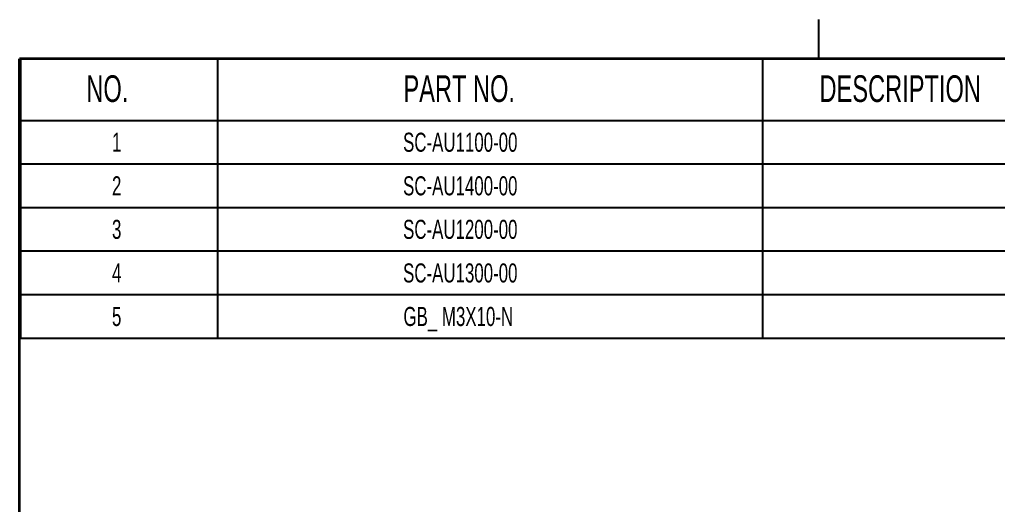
# Model space of a CAD drawing. Header units: millimetres. Extents: x 15 to 405, y 6 to 293.
# Drawn here: x 15 to 143.6, y 229.3 to 293 of the extents above; entities that cross this region are included whole.
import ezdxf

# ---------------------------------------------------------------- set-up
doc = ezdxf.new("R2010")
doc.units = ezdxf.units.MM
doc.layers.add('RAHM', color=5, linetype='Continuous')
doc.styles.add('SLDTEXTSTYLE1', font='TXT', dxfattribs={"width": 0.663})

# ---------------------------------------------------------------- blocks, each defined once
blk = doc.blocks.new('SW_TABLEANNOTATION_0')
at = {"layer": 'RAHM', "color": 0}
for p, q in [((0, 0), (0, -8.18)), ((0, 0), (25.89, 0)), ((25.89, 0), (25.89, -8.18)), ((25.89, 0), (97.5, 0)), ((97.5, 0), (97.5, -8.18)), ((97.5, 0), (145.28, 0)), ((0, -8.18), (25.89, -8.18)), ((0, -8.18), (0, -13.89)), ((25.89, -8.18), (97.5, -8.18)), ((25.89, -8.18), (25.89, -13.89)), ((97.5, -8.18), (145.28, -8.18)), ((97.5, -8.18), (97.5, -13.89)), ((0, -13.89), (0, -19.6)), ((0, -13.89), (25.89, -13.89)), ((25.89, -13.89), (25.89, -19.6)), ((25.89, -13.89), (97.5, -13.89)), ((97.5, -13.89), (97.5, -19.6)), ((97.5, -13.89), (145.28, -13.89)), ((0, -19.6), (0, -25.32)), ((0, -19.6), (25.89, -19.6)), ((25.89, -19.6), (25.89, -25.32)), ((25.89, -19.6), (97.5, -19.6)), ((97.5, -19.6), (97.5, -25.32)), ((97.5, -19.6), (145.28, -19.6)), ((0, -25.32), (0, -31.03)), ((0, -25.32), (25.89, -25.32)), ((25.89, -25.32), (25.89, -31.03)), ((25.89, -25.32), (97.5, -25.32)), ((97.5, -25.32), (97.5, -31.03)), ((97.5, -25.32), (145.28, -25.32)), ((0, -31.03), (0, -36.75)), ((0, -31.03), (25.89, -31.03)), ((25.89, -31.03), (25.89, -36.75)), ((25.89, -31.03), (97.5, -31.03)), ((97.5, -31.03), (97.5, -36.75)), ((97.5, -31.03), (145.28, -31.03)), ((0, -36.75), (25.89, -36.75)), ((25.89, -36.75), (97.5, -36.75)), ((97.5, -36.75), (145.28, -36.75))]:
    blk.add_line(p, q, dxfattribs=at)
at = {"layer": 'RAHM', "color": 0, "attachment_point": 1, "style": 'SLDTEXTSTYLE1'}
for s, insert, char_height in [('NO.', (8.67, -2.27), 3.5), ('PART NO.', (50.33, -2.27), 3.5), ('DESCRIPTION', (104.99, -2.27), 3.5), ('1', (12.04, -9.8), 2.5), ('SC-AU1100-00', (50.28, -9.8), 2.5), ('2', (12.04, -15.52), 2.5), ('SC-AU1400-00', (50.28, -15.52), 2.5), ('3', (12.04, -21.23), 2.5), ('SC-AU1200-00', (50.28, -21.23), 2.5), ('4', (12.04, -26.95), 2.5), ('SC-AU1300-00', (50.28, -26.95), 2.5), ('5', (12.04, -32.66), 2.5), ('GB_ M3X10-N', (50.33, -32.66), 2.5)]:
    blk.add_mtext(s, dxfattribs=dict(at, insert=insert, char_height=char_height))

msp = doc.modelspace()

# ---------------------------------------------------------------- linework, layer by layer
at = {"layer": 'RAHM', "color": 7, "lineweight": 25}
msp.add_line((120, 287.85), (120, 293.01), dxfattribs=at)
at = {"layer": 'RAHM', "color": 7, "linetype": 'Continuous', "lineweight": 35}
for p in [(405, 287.85), (15, 10.85)]:
    msp.add_line(p, (15, 287.85), dxfattribs=at)

# ---------------------------------------------------------------- block references
at = {"layer": 'RAHM'}
msp.add_blockref('SW_TABLEANNOTATION_0', (15.1, 287.97), dxfattribs=at)

doc.saveas('drawing.dxf')
